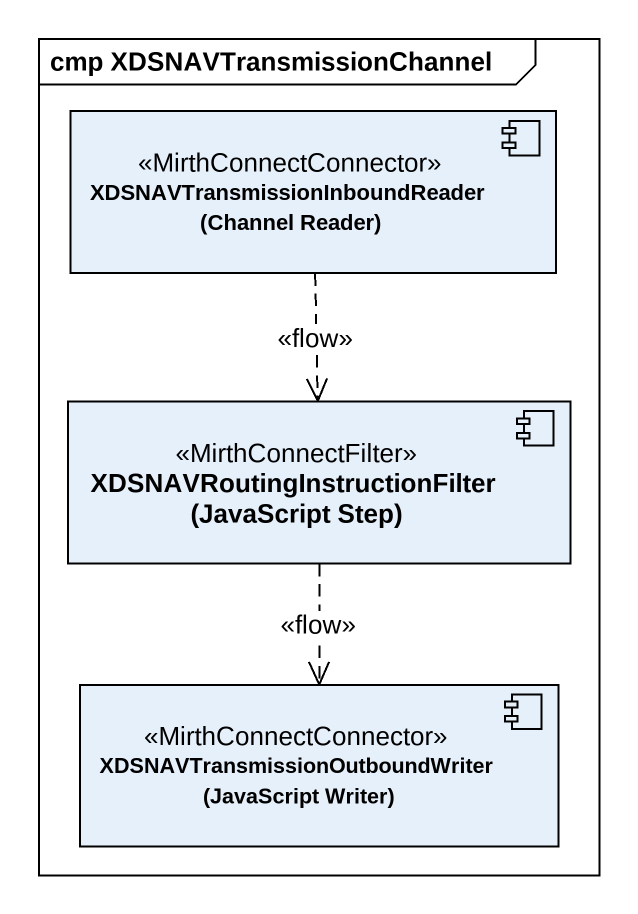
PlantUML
@startuml
mainframe cmp XDSNAVTransmissionChannel
component "XDSNAVTransmissionInboundReader (Channel Reader)" as XDSNAVTransmissionInboundRea <<MirthConnectConnector>>
component "XDSNAVRoutingInstructionFilter (JavaScript Step)" as XDSNAVRoutingInstructionFilt <<MirthConnectFilter>>
component "XDSNAVTransmissionOutboundWriter (JavaScript Writer)" as XDSNAVTransmissionOutboundWr <<MirthConnectConnector>>
XDSNAVTransmissionInboundRea ..> XDSNAVRoutingInstructionFilt : <<flow>>
XDSNAVRoutingInstructionFilt ..> XDSNAVTransmissionOutboundWr : <<flow>>
@enduml
